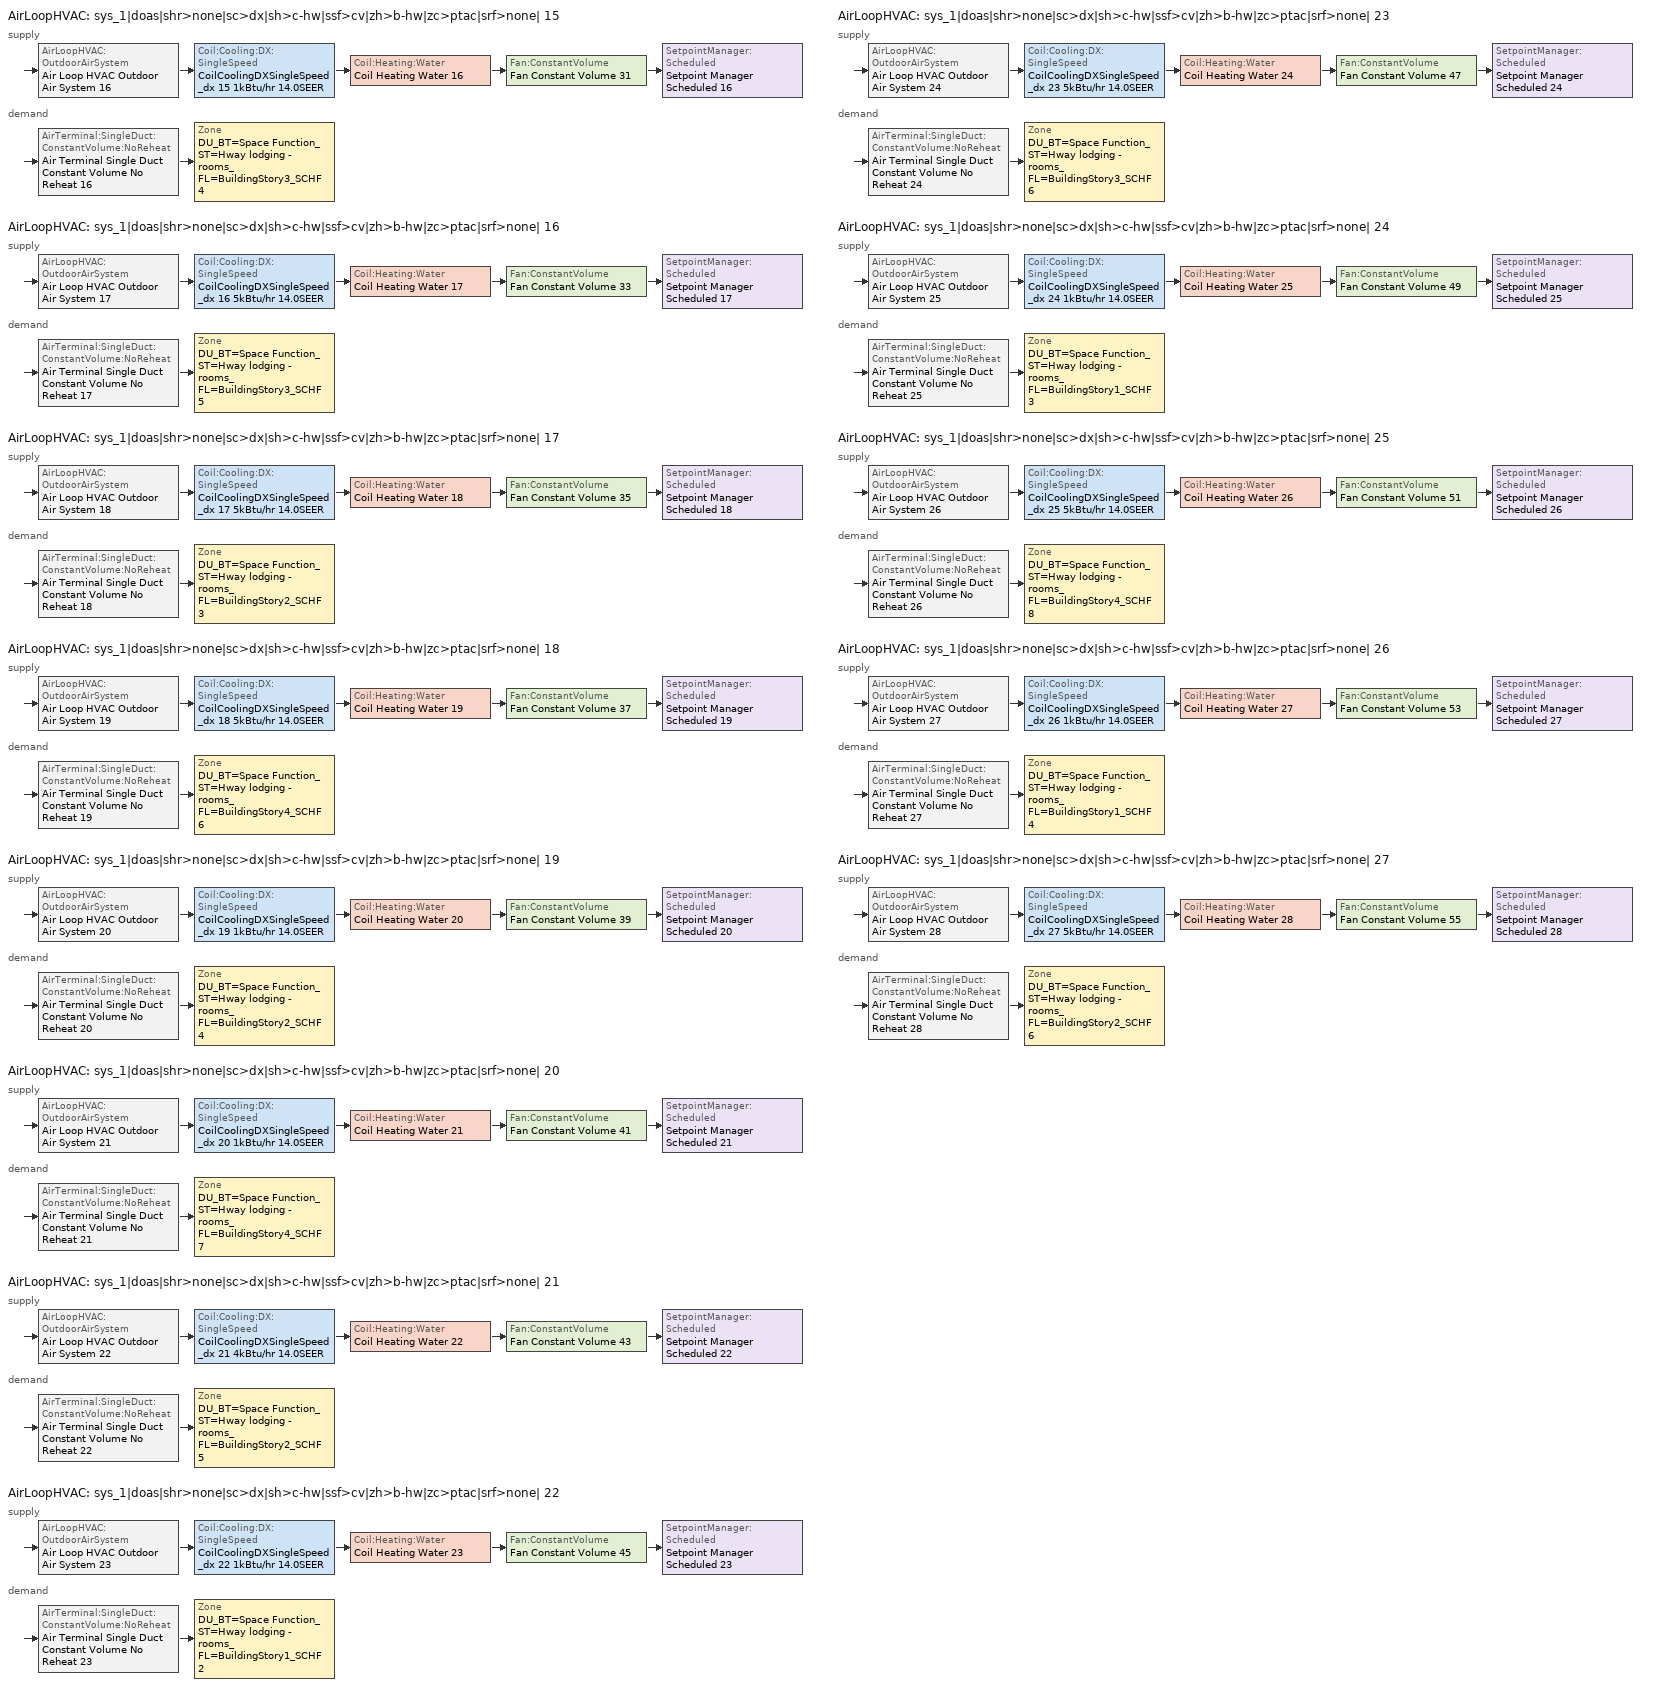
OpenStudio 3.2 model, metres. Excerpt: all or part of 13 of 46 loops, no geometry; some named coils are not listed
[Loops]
AirLoopHVAC 'sys_1|doas|shr>none|sc>dx|sh>c-hw|ssf>cv|zh>b-hw|zc>ptac|srf>none| 15'
 supply: AirLoopHVAC:OutdoorAirSystem 'Air Loop HVAC Outdoor Air System 16' > Coil:Cooling:DX:SingleSpeed 'CoilCoolingDXSingleSpeed_dx 15 1kBtu/hr 14.0SEER' > Coil:Heating:Water 'Coil Heating Water 16' > Fan:ConstantVolume 'Fan Constant Volume 31' > SetpointManager:Scheduled 'Setpoint Manager Scheduled 16'
 demand: AirTerminal:SingleDuct:ConstantVolume:NoReheat 'Air Terminal Single Duct Constant Volume No Reheat 16' > Zone 'DU_BT=Space Function_ST=Hway lodging - rooms_FL=BuildingStory3_SCHF 4'
AirLoopHVAC 'sys_1|doas|shr>none|sc>dx|sh>c-hw|ssf>cv|zh>b-hw|zc>ptac|srf>none| 16'
 supply: AirLoopHVAC:OutdoorAirSystem 'Air Loop HVAC Outdoor Air System 17' > Coil:Cooling:DX:SingleSpeed 'CoilCoolingDXSingleSpeed_dx 16 5kBtu/hr 14.0SEER' > Coil:Heating:Water 'Coil Heating Water 17' > Fan:ConstantVolume 'Fan Constant Volume 33' > SetpointManager:Scheduled 'Setpoint Manager Scheduled 17'
 demand: AirTerminal:SingleDuct:ConstantVolume:NoReheat 'Air Terminal Single Duct Constant Volume No Reheat 17' > Zone 'DU_BT=Space Function_ST=Hway lodging - rooms_FL=BuildingStory3_SCHF 5'
AirLoopHVAC 'sys_1|doas|shr>none|sc>dx|sh>c-hw|ssf>cv|zh>b-hw|zc>ptac|srf>none| 17'
 supply: AirLoopHVAC:OutdoorAirSystem 'Air Loop HVAC Outdoor Air System 18' > Coil:Cooling:DX:SingleSpeed 'CoilCoolingDXSingleSpeed_dx 17 5kBtu/hr 14.0SEER' > Coil:Heating:Water 'Coil Heating Water 18' > Fan:ConstantVolume 'Fan Constant Volume 35' > SetpointManager:Scheduled 'Setpoint Manager Scheduled 18'
 demand: AirTerminal:SingleDuct:ConstantVolume:NoReheat 'Air Terminal Single Duct Constant Volume No Reheat 18' > Zone 'DU_BT=Space Function_ST=Hway lodging - rooms_FL=BuildingStory2_SCHF 3'
AirLoopHVAC 'sys_1|doas|shr>none|sc>dx|sh>c-hw|ssf>cv|zh>b-hw|zc>ptac|srf>none| 18'
 supply: AirLoopHVAC:OutdoorAirSystem 'Air Loop HVAC Outdoor Air System 19' > Coil:Cooling:DX:SingleSpeed 'CoilCoolingDXSingleSpeed_dx 18 5kBtu/hr 14.0SEER' > Coil:Heating:Water 'Coil Heating Water 19' > Fan:ConstantVolume 'Fan Constant Volume 37' > SetpointManager:Scheduled 'Setpoint Manager Scheduled 19'
 demand: AirTerminal:SingleDuct:ConstantVolume:NoReheat 'Air Terminal Single Duct Constant Volume No Reheat 19' > Zone 'DU_BT=Space Function_ST=Hway lodging - rooms_FL=BuildingStory4_SCHF 6'
AirLoopHVAC 'sys_1|doas|shr>none|sc>dx|sh>c-hw|ssf>cv|zh>b-hw|zc>ptac|srf>none| 19'
 supply: AirLoopHVAC:OutdoorAirSystem 'Air Loop HVAC Outdoor Air System 20' > Coil:Cooling:DX:SingleSpeed 'CoilCoolingDXSingleSpeed_dx 19 1kBtu/hr 14.0SEER' > Coil:Heating:Water 'Coil Heating Water 20' > Fan:ConstantVolume 'Fan Constant Volume 39' > SetpointManager:Scheduled 'Setpoint Manager Scheduled 20'
 demand: AirTerminal:SingleDuct:ConstantVolume:NoReheat 'Air Terminal Single Duct Constant Volume No Reheat 20' > Zone 'DU_BT=Space Function_ST=Hway lodging - rooms_FL=BuildingStory2_SCHF 4'
AirLoopHVAC 'sys_1|doas|shr>none|sc>dx|sh>c-hw|ssf>cv|zh>b-hw|zc>ptac|srf>none| 20'
 supply: AirLoopHVAC:OutdoorAirSystem 'Air Loop HVAC Outdoor Air System 21' > Coil:Cooling:DX:SingleSpeed 'CoilCoolingDXSingleSpeed_dx 20 1kBtu/hr 14.0SEER' > Coil:Heating:Water 'Coil Heating Water 21' > Fan:ConstantVolume 'Fan Constant Volume 41' > SetpointManager:Scheduled 'Setpoint Manager Scheduled 21'
 demand: AirTerminal:SingleDuct:ConstantVolume:NoReheat 'Air Terminal Single Duct Constant Volume No Reheat 21' > Zone 'DU_BT=Space Function_ST=Hway lodging - rooms_FL=BuildingStory4_SCHF 7'
AirLoopHVAC 'sys_1|doas|shr>none|sc>dx|sh>c-hw|ssf>cv|zh>b-hw|zc>ptac|srf>none| 21'
 supply: AirLoopHVAC:OutdoorAirSystem 'Air Loop HVAC Outdoor Air System 22' > Coil:Cooling:DX:SingleSpeed 'CoilCoolingDXSingleSpeed_dx 21 4kBtu/hr 14.0SEER' > Coil:Heating:Water 'Coil Heating Water 22' > Fan:ConstantVolume 'Fan Constant Volume 43' > SetpointManager:Scheduled 'Setpoint Manager Scheduled 22'
 demand: AirTerminal:SingleDuct:ConstantVolume:NoReheat 'Air Terminal Single Duct Constant Volume No Reheat 22' > Zone 'DU_BT=Space Function_ST=Hway lodging - rooms_FL=BuildingStory2_SCHF 5'
AirLoopHVAC 'sys_1|doas|shr>none|sc>dx|sh>c-hw|ssf>cv|zh>b-hw|zc>ptac|srf>none| 22'
 supply: AirLoopHVAC:OutdoorAirSystem 'Air Loop HVAC Outdoor Air System 23' > Coil:Cooling:DX:SingleSpeed 'CoilCoolingDXSingleSpeed_dx 22 1kBtu/hr 14.0SEER' > Coil:Heating:Water 'Coil Heating Water 23' > Fan:ConstantVolume 'Fan Constant Volume 45' > SetpointManager:Scheduled 'Setpoint Manager Scheduled 23'
 demand: AirTerminal:SingleDuct:ConstantVolume:NoReheat 'Air Terminal Single Duct Constant Volume No Reheat 23' > Zone 'DU_BT=Space Function_ST=Hway lodging - rooms_FL=BuildingStory1_SCHF 2'
AirLoopHVAC 'sys_1|doas|shr>none|sc>dx|sh>c-hw|ssf>cv|zh>b-hw|zc>ptac|srf>none| 23'
 supply: AirLoopHVAC:OutdoorAirSystem 'Air Loop HVAC Outdoor Air System 24' > Coil:Cooling:DX:SingleSpeed 'CoilCoolingDXSingleSpeed_dx 23 5kBtu/hr 14.0SEER' > Coil:Heating:Water 'Coil Heating Water 24' > Fan:ConstantVolume 'Fan Constant Volume 47' > SetpointManager:Scheduled 'Setpoint Manager Scheduled 24'
 demand: AirTerminal:SingleDuct:ConstantVolume:NoReheat 'Air Terminal Single Duct Constant Volume No Reheat 24' > Zone 'DU_BT=Space Function_ST=Hway lodging - rooms_FL=BuildingStory3_SCHF 6'
AirLoopHVAC 'sys_1|doas|shr>none|sc>dx|sh>c-hw|ssf>cv|zh>b-hw|zc>ptac|srf>none| 24'
 supply: AirLoopHVAC:OutdoorAirSystem 'Air Loop HVAC Outdoor Air System 25' > Coil:Cooling:DX:SingleSpeed 'CoilCoolingDXSingleSpeed_dx 24 1kBtu/hr 14.0SEER' > Coil:Heating:Water 'Coil Heating Water 25' > Fan:ConstantVolume 'Fan Constant Volume 49' > SetpointManager:Scheduled 'Setpoint Manager Scheduled 25'
 demand: AirTerminal:SingleDuct:ConstantVolume:NoReheat 'Air Terminal Single Duct Constant Volume No Reheat 25' > Zone 'DU_BT=Space Function_ST=Hway lodging - rooms_FL=BuildingStory1_SCHF 3'
AirLoopHVAC 'sys_1|doas|shr>none|sc>dx|sh>c-hw|ssf>cv|zh>b-hw|zc>ptac|srf>none| 25'
 supply: AirLoopHVAC:OutdoorAirSystem 'Air Loop HVAC Outdoor Air System 26' > Coil:Cooling:DX:SingleSpeed 'CoilCoolingDXSingleSpeed_dx 25 5kBtu/hr 14.0SEER' > Coil:Heating:Water 'Coil Heating Water 26' > Fan:ConstantVolume 'Fan Constant Volume 51' > SetpointManager:Scheduled 'Setpoint Manager Scheduled 26'
 demand: AirTerminal:SingleDuct:ConstantVolume:NoReheat 'Air Terminal Single Duct Constant Volume No Reheat 26' > Zone 'DU_BT=Space Function_ST=Hway lodging - rooms_FL=BuildingStory4_SCHF 8'
AirLoopHVAC 'sys_1|doas|shr>none|sc>dx|sh>c-hw|ssf>cv|zh>b-hw|zc>ptac|srf>none| 26'
 supply: AirLoopHVAC:OutdoorAirSystem 'Air Loop HVAC Outdoor Air System 27' > Coil:Cooling:DX:SingleSpeed 'CoilCoolingDXSingleSpeed_dx 26 1kBtu/hr 14.0SEER' > Coil:Heating:Water 'Coil Heating Water 27' > Fan:ConstantVolume 'Fan Constant Volume 53' > SetpointManager:Scheduled 'Setpoint Manager Scheduled 27'
 demand: AirTerminal:SingleDuct:ConstantVolume:NoReheat 'Air Terminal Single Duct Constant Volume No Reheat 27' > Zone 'DU_BT=Space Function_ST=Hway lodging - rooms_FL=BuildingStory1_SCHF 4'
AirLoopHVAC 'sys_1|doas|shr>none|sc>dx|sh>c-hw|ssf>cv|zh>b-hw|zc>ptac|srf>none| 27'
 supply: AirLoopHVAC:OutdoorAirSystem 'Air Loop HVAC Outdoor Air System 28' > Coil:Cooling:DX:SingleSpeed 'CoilCoolingDXSingleSpeed_dx 27 5kBtu/hr 14.0SEER' > Coil:Heating:Water 'Coil Heating Water 28' > Fan:ConstantVolume 'Fan Constant Volume 55' > SetpointManager:Scheduled 'Setpoint Manager Scheduled 28'
 demand: AirTerminal:SingleDuct:ConstantVolume:NoReheat 'Air Terminal Single Duct Constant Volume No Reheat 28' > Zone 'DU_BT=Space Function_ST=Hway lodging - rooms_FL=BuildingStory2_SCHF 6'
[Sizing:Zone] Zone Cooling Design Supply Air Temperature Input Method=SupplyAirTemperature; Zone Cooling Design Supply Air Temperature {C}=13; Zone Cooling Design Supply Air Temperature Difference {deltaC}=11.11; Zone Heating Design Supply Air Temperature Input Method=SupplyAirTemperature; Zone Heating Design Supply Air Temperature {C}=43; Zone Heating Design Supply Air Temperature Difference {deltaC}=11.11; Zone Cooling Design Supply Air Humidity Ratio {kg-H2O/kg-air}=0.0085; Zone Heating Design Supply Air Humidity Ratio {kg-H2O/kg-air}=0.008; Zone Heating Sizing Factor=1.3; Zone Cooling Sizing Factor=1.1; Cooling Design Air Flow Method=DesignDay; Heating Design Air Flow Method=DesignDay; Account for Dedicated Outdoor Air System=No; Dedicated Outdoor Air System Control Strategy=NeutralSupplyAir; Dedicated Outdoor Air Low Setpoint Temperature for Design {C}=autosize; Dedicated Outdoor Air High Setpoint Temperature for Design {C}=autosize
DU_BT=Space Function_ST=Hway lodging - rooms_FL=BuildingStory3_SCHF 4; DU_BT=Space Function_ST=Hway lodging - rooms_FL=BuildingStory3_SCHF 5; DU_BT=Space Function_ST=Hway lodging - rooms_FL=BuildingStory2_SCHF 3; DU_BT=Space Function_ST=Hway lodging - rooms_FL=BuildingStory4_SCHF 6; DU_BT=Space Function_ST=Hway lodging - rooms_FL=BuildingStory2_SCHF 4; DU_BT=Space Function_ST=Hway lodging - rooms_FL=BuildingStory4_SCHF 7; DU_BT=Space Function_ST=Hway lodging - rooms_FL=BuildingStory2_SCHF 5; DU_BT=Space Function_ST=Hway lodging - rooms_FL=BuildingStory1_SCHF 2; DU_BT=Space Function_ST=Hway lodging - rooms_FL=BuildingStory3_SCHF 6; DU_BT=Space Function_ST=Hway lodging - rooms_FL=BuildingStory1_SCHF 3; DU_BT=Space Function_ST=Hway lodging - rooms_FL=BuildingStory4_SCHF 8; DU_BT=Space Function_ST=Hway lodging - rooms_FL=BuildingStory1_SCHF 4; DU_BT=Space Function_ST=Hway lodging - rooms_FL=BuildingStory2_SCHF 6
[Zone equipment]
DU_BT=Space Function_ST=Hway lodging - rooms_FL=BuildingStory3_SCHF 4: DU_BT=Space Function_ST=Hway lodging - rooms_FL=BuildingStory3_SCHF 4 PTAC, Zone HVAC Baseboard Convective Water 16, Air Terminal Single Duct Constant Volume No Reheat 16
DU_BT=Space Function_ST=Hway lodging - rooms_FL=BuildingStory3_SCHF 5: DU_BT=Space Function_ST=Hway lodging - rooms_FL=BuildingStory3_SCHF 5 PTAC, Zone HVAC Baseboard Convective Water 17, Air Terminal Single Duct Constant Volume No Reheat 17
DU_BT=Space Function_ST=Hway lodging - rooms_FL=BuildingStory2_SCHF 3: DU_BT=Space Function_ST=Hway lodging - rooms_FL=BuildingStory2_SCHF 3 PTAC, Zone HVAC Baseboard Convective Water 18, Air Terminal Single Duct Constant Volume No Reheat 18
DU_BT=Space Function_ST=Hway lodging - rooms_FL=BuildingStory4_SCHF 6: DU_BT=Space Function_ST=Hway lodging - rooms_FL=BuildingStory4_SCHF 6 PTAC, Zone HVAC Baseboard Convective Water 19, Air Terminal Single Duct Constant Volume No Reheat 19
DU_BT=Space Function_ST=Hway lodging - rooms_FL=BuildingStory2_SCHF 4: DU_BT=Space Function_ST=Hway lodging - rooms_FL=BuildingStory2_SCHF 4 PTAC, Zone HVAC Baseboard Convective Water 20, Air Terminal Single Duct Constant Volume No Reheat 20
DU_BT=Space Function_ST=Hway lodging - rooms_FL=BuildingStory4_SCHF 7: DU_BT=Space Function_ST=Hway lodging - rooms_FL=BuildingStory4_SCHF 7 PTAC, Zone HVAC Baseboard Convective Water 21, Air Terminal Single Duct Constant Volume No Reheat 21
DU_BT=Space Function_ST=Hway lodging - rooms_FL=BuildingStory2_SCHF 5: DU_BT=Space Function_ST=Hway lodging - rooms_FL=BuildingStory2_SCHF 5 PTAC, Zone HVAC Baseboard Convective Water 22, Air Terminal Single Duct Constant Volume No Reheat 22
DU_BT=Space Function_ST=Hway lodging - rooms_FL=BuildingStory1_SCHF 2: DU_BT=Space Function_ST=Hway lodging - rooms_FL=BuildingStory1_SCHF 2 PTAC, Zone HVAC Baseboard Convective Water 23, Air Terminal Single Duct Constant Volume No Reheat 23
DU_BT=Space Function_ST=Hway lodging - rooms_FL=BuildingStory3_SCHF 6: DU_BT=Space Function_ST=Hway lodging - rooms_FL=BuildingStory3_SCHF 6 PTAC, Zone HVAC Baseboard Convective Water 24, Air Terminal Single Duct Constant Volume No Reheat 24
DU_BT=Space Function_ST=Hway lodging - rooms_FL=BuildingStory1_SCHF 3: DU_BT=Space Function_ST=Hway lodging - rooms_FL=BuildingStory1_SCHF 3 PTAC, Zone HVAC Baseboard Convective Water 25, Air Terminal Single Duct Constant Volume No Reheat 25
DU_BT=Space Function_ST=Hway lodging - rooms_FL=BuildingStory4_SCHF 8: DU_BT=Space Function_ST=Hway lodging - rooms_FL=BuildingStory4_SCHF 8 PTAC, Zone HVAC Baseboard Convective Water 26, Air Terminal Single Duct Constant Volume No Reheat 26
DU_BT=Space Function_ST=Hway lodging - rooms_FL=BuildingStory1_SCHF 4: DU_BT=Space Function_ST=Hway lodging - rooms_FL=BuildingStory1_SCHF 4 PTAC, Zone HVAC Baseboard Convective Water 27, Air Terminal Single Duct Constant Volume No Reheat 27
DU_BT=Space Function_ST=Hway lodging - rooms_FL=BuildingStory2_SCHF 6: DU_BT=Space Function_ST=Hway lodging - rooms_FL=BuildingStory2_SCHF 6 PTAC, Zone HVAC Baseboard Convective Water 28, Air Terminal Single Duct Constant Volume No Reheat 28
[AirLoopHVAC] Design Supply Air Flow Rate {m3/s}=autosize; Design Return Air Flow Fraction of Supply Air Flow=1
Name | Availability Schedule
sys_1|doas|shr>none|sc>dx|sh>c-hw|ssf>cv|zh>b-hw|zc>ptac|srf>none| 15 | sys_1|doas|shr>none|sc>dx|sh>c-hw|ssf>cv|zh>b-hw|zc>ptac|srf>none| 15 Occ Sch
sys_1|doas|shr>none|sc>dx|sh>c-hw|ssf>cv|zh>b-hw|zc>ptac|srf>none| 16 | sys_1|doas|shr>none|sc>dx|sh>c-hw|ssf>cv|zh>b-hw|zc>ptac|srf>none| 16 Occ Sch
sys_1|doas|shr>none|sc>dx|sh>c-hw|ssf>cv|zh>b-hw|zc>ptac|srf>none| 17 | sys_1|doas|shr>none|sc>dx|sh>c-hw|ssf>cv|zh>b-hw|zc>ptac|srf>none| 17 Occ Sch
sys_1|doas|shr>none|sc>dx|sh>c-hw|ssf>cv|zh>b-hw|zc>ptac|srf>none| 18 | sys_1|doas|shr>none|sc>dx|sh>c-hw|ssf>cv|zh>b-hw|zc>ptac|srf>none| 18 Occ Sch
sys_1|doas|shr>none|sc>dx|sh>c-hw|ssf>cv|zh>b-hw|zc>ptac|srf>none| 19 | sys_1|doas|shr>none|sc>dx|sh>c-hw|ssf>cv|zh>b-hw|zc>ptac|srf>none| 19 Occ Sch
sys_1|doas|shr>none|sc>dx|sh>c-hw|ssf>cv|zh>b-hw|zc>ptac|srf>none| 20 | sys_1|doas|shr>none|sc>dx|sh>c-hw|ssf>cv|zh>b-hw|zc>ptac|srf>none| 20 Occ Sch
sys_1|doas|shr>none|sc>dx|sh>c-hw|ssf>cv|zh>b-hw|zc>ptac|srf>none| 21 | sys_1|doas|shr>none|sc>dx|sh>c-hw|ssf>cv|zh>b-hw|zc>ptac|srf>none| 21 Occ Sch
sys_1|doas|shr>none|sc>dx|sh>c-hw|ssf>cv|zh>b-hw|zc>ptac|srf>none| 22 | sys_1|doas|shr>none|sc>dx|sh>c-hw|ssf>cv|zh>b-hw|zc>ptac|srf>none| 22 Occ Sch
sys_1|doas|shr>none|sc>dx|sh>c-hw|ssf>cv|zh>b-hw|zc>ptac|srf>none| 23 | sys_1|doas|shr>none|sc>dx|sh>c-hw|ssf>cv|zh>b-hw|zc>ptac|srf>none| 23 Occ Sch
sys_1|doas|shr>none|sc>dx|sh>c-hw|ssf>cv|zh>b-hw|zc>ptac|srf>none| 24 | sys_1|doas|shr>none|sc>dx|sh>c-hw|ssf>cv|zh>b-hw|zc>ptac|srf>none| 24 Occ Sch
sys_1|doas|shr>none|sc>dx|sh>c-hw|ssf>cv|zh>b-hw|zc>ptac|srf>none| 25 | sys_1|doas|shr>none|sc>dx|sh>c-hw|ssf>cv|zh>b-hw|zc>ptac|srf>none| 25 Occ Sch
sys_1|doas|shr>none|sc>dx|sh>c-hw|ssf>cv|zh>b-hw|zc>ptac|srf>none| 26 | sys_1|doas|shr>none|sc>dx|sh>c-hw|ssf>cv|zh>b-hw|zc>ptac|srf>none| 26 Occ Sch
sys_1|doas|shr>none|sc>dx|sh>c-hw|ssf>cv|zh>b-hw|zc>ptac|srf>none| 27 | sys_1|doas|shr>none|sc>dx|sh>c-hw|ssf>cv|zh>b-hw|zc>ptac|srf>none| 27 Occ Sch
[Sizing:System] Type of Load to Size On=VentilationRequirement; Design Outdoor Air Flow Rate {m3/s}=Autosize; Central Heating Maximum System Air Flow Ratio=1; Preheat Design Temperature {C}=7; Preheat Design Humidity Ratio {kg-H2O/kg-Air}=0.008; Precool Design Temperature {C}=13; Precool Design Humidity Ratio {kg-H2O/kg-Air}=0.008; Central Cooling Design Supply Air Temperature {C}=13; Central Heating Design Supply Air Temperature {C}=43; Sizing Option=NonCoincident; 100% Outdoor Air in Cooling=Yes; 100% Outdoor Air in Heating=Yes; Central Cooling Design Supply Air Humidity Ratio {kg-H2O/kg-Air}=0.0085; Central Heating Design Supply Air Humidity Ratio {kg-H2O/kg-Air}=0.008; Cooling Design Air Flow Method=DesignDay; Cooling Design Air Flow Rate {m3/s}=0; Heating Design Air Flow Method=DesignDay; Heating Design Air Flow Rate {m3/s}=0; System Outdoor Air Method=ZoneSum; Zone Maximum Outdoor Air Fraction=1; Cooling Supply Air Flow Rate Per Floor Area {m3/s-m2}=0.00996765; Cooling Fraction of Autosized Cooling Supply Air Flow Rate=1; Cooling Supply Air Flow Rate Per Unit Cooling Capacity {m3/s-W}=3.94755e-05; Heating Supply Air Flow Rate Per Floor Area {m3/s-m2}=0.00996765; Heating Fraction of Autosized Heating Supply Air Flow Rate=1; Heating Fraction of Autosized Cooling Supply Air Flow Rate=1; Heating Supply Air Flow Rate Per Unit Heating Capacity {m3/s-W}=3.15882e-05; Cooling Design Capacity Method=CoolingDesignCapacity; Cooling Design Capacity {W}=autosize; Cooling Design Capacity Per Floor Area {W/m2}=234.7; Fraction of Autosized Cooling Design Capacity=1; Heating Design Capacity Method=HeatingDesignCapacity; Heating Design Capacity {W}=autosize; Heating Design Capacity Per Floor Area {W/m2}=157; Fraction of Autosized Heating Design Capacity=1; Central Cooling Capacity Control Method=OnOff
sys_1|doas|shr>none|sc>dx|sh>c-hw|ssf>cv|zh>b-hw|zc>ptac|srf>none| 15; sys_1|doas|shr>none|sc>dx|sh>c-hw|ssf>cv|zh>b-hw|zc>ptac|srf>none| 16; sys_1|doas|shr>none|sc>dx|sh>c-hw|ssf>cv|zh>b-hw|zc>ptac|srf>none| 17; sys_1|doas|shr>none|sc>dx|sh>c-hw|ssf>cv|zh>b-hw|zc>ptac|srf>none| 18; sys_1|doas|shr>none|sc>dx|sh>c-hw|ssf>cv|zh>b-hw|zc>ptac|srf>none| 19; sys_1|doas|shr>none|sc>dx|sh>c-hw|ssf>cv|zh>b-hw|zc>ptac|srf>none| 20; sys_1|doas|shr>none|sc>dx|sh>c-hw|ssf>cv|zh>b-hw|zc>ptac|srf>none| 21; sys_1|doas|shr>none|sc>dx|sh>c-hw|ssf>cv|zh>b-hw|zc>ptac|srf>none| 22; sys_1|doas|shr>none|sc>dx|sh>c-hw|ssf>cv|zh>b-hw|zc>ptac|srf>none| 23; sys_1|doas|shr>none|sc>dx|sh>c-hw|ssf>cv|zh>b-hw|zc>ptac|srf>none| 24; sys_1|doas|shr>none|sc>dx|sh>c-hw|ssf>cv|zh>b-hw|zc>ptac|srf>none| 25; sys_1|doas|shr>none|sc>dx|sh>c-hw|ssf>cv|zh>b-hw|zc>ptac|srf>none| 26; sys_1|doas|shr>none|sc>dx|sh>c-hw|ssf>cv|zh>b-hw|zc>ptac|srf>none| 27
[Fan:ConstantVolume] Availability Schedule=Always On Discrete; Fan Total Efficiency=0.39975; Pressure Rise {Pa}=640; Maximum Flow Rate {m3/s}=AutoSize; Motor Efficiency=0.615
Fan Constant Volume 31; Fan Constant Volume 32; Fan Constant Volume 33; Fan Constant Volume 34; Fan Constant Volume 35; Fan Constant Volume 36; Fan Constant Volume 37; Fan Constant Volume 38; Fan Constant Volume 39; Fan Constant Volume 40; Fan Constant Volume 41; Fan Constant Volume 42; Fan Constant Volume 43; Fan Constant Volume 44; Fan Constant Volume 45; Fan Constant Volume 46; Fan Constant Volume 47; Fan Constant Volume 48; Fan Constant Volume 49; Fan Constant Volume 50; Fan Constant Volume 51; Fan Constant Volume 52; Fan Constant Volume 53; Fan Constant Volume 54; Fan Constant Volume 55; Fan Constant Volume 56
[Coil:Cooling:DX:SingleSpeed] Availability Schedule=Always On Discrete; Rated Total Cooling Capacity {W}=autosize; Rated Sensible Heat Ratio=autosize; Rated Air Flow Rate {m3/s}=autosize; Rated Evaporator Fan Power Per Volume Flow Rate {W/(m3/s)}=773.3; Total Cooling Capacity Function of Temperature Curve=DXCOOL-NECB2011-REF-CAPFT; Total Cooling Capacity Function of Flow Fraction Curve=DXCOOL-NECB2011-REF-CAPFFLOW; Energy Input Ratio Function of Temperature Curve=DXCOOL-NECB2011-REF-COOLEIRFT; Energy Input Ratio Function of Flow Fraction Curve=DXCOOL-NECB2011-REF-COOLEIRFFLOW; Part Load Fraction Correlation Curve=DXCOOL-NECB2011-REF-COOLPLFFPLR; Minimum Outdoor Dry-Bulb Temperature for Compressor Operation {C}=-25; Condenser Type=AirCooled; Evaporative Condenser Effectiveness=0; Evaporative Condenser Air Flow Rate {m3/s}=Autosize; Evaporative Condenser Pump Rated Power Consumption {W}=Autosize; Crankcase Heater Capacity {W}=0; Maximum Outdoor Dry-Bulb Temperature for Crankcase Heater Operation {C}=0; Basin Heater Capacity {W/K}=0; Basin Heater Setpoint Temperature {C}=10
Name | Rated COP {W/W}
CoilCoolingDXSingleSpeed_dx 15 1kBtu/hr 14.0SEER; CoilCoolingDXSingleSpeed_dx 16 5kBtu/hr 14.0SEER; CoilCoolingDXSingleSpeed_dx 17 5kBtu/hr 14.0SEER; CoilCoolingDXSingleSpeed_dx 18 5kBtu/hr 14.0SEER; CoilCoolingDXSingleSpeed_dx 19 1kBtu/hr 14.0SEER; CoilCoolingDXSingleSpeed_dx 20 1kBtu/hr 14.0SEER; CoilCoolingDXSingleSpeed_dx 21 4kBtu/hr 14.0SEER; CoilCoolingDXSingleSpeed_dx 22 1kBtu/hr 14.0SEER; CoilCoolingDXSingleSpeed_dx 23 5kBtu/hr 14.0SEER; CoilCoolingDXSingleSpeed_dx 24 1kBtu/hr 14.0SEER; CoilCoolingDXSingleSpeed_dx 25 5kBtu/hr 14.0SEER; CoilCoolingDXSingleSpeed_dx 26 1kBtu/hr 14.0SEER; CoilCoolingDXSingleSpeed_dx 27 5kBtu/hr 14.0SEER | 4.11713
Coil Cooling DX Single Speed 16 4kBtu/hr 11.0EER; Coil Cooling DX Single Speed 22 7kBtu/hr 11.0EER; Coil Cooling DX Single Speed 23 5kBtu/hr 11.0EER; Coil Cooling DX Single Speed 25 3kBtu/hr 11.0EER; Coil Cooling DX Single Speed 27 3kBtu/hr 11.0EER | 3.80183
Coil Cooling DX Single Speed 17 9kBtu/hr 10.5EER | 3.6257
Coil Cooling DX Single Speed 18 13kBtu/hr 9.7EER | 3.35836
Coil Cooling DX Single Speed 19 29kBtu/hr 9.3EER; Coil Cooling DX Single Speed 26 21kBtu/hr 9.3EER | 3.23448
Coil Cooling DX Single Speed 20 9kBtu/hr 10.6EER | 3.66176
Coil Cooling DX Single Speed 21 8kBtu/hr 10.8EER | 3.73
Coil Cooling DX Single Speed 24 15kBtu/hr 9.4EER | 3.25328
Coil Cooling DX Single Speed 28 9kBtu/hr 10.5EER | 3.63982
[Controller:OutdoorAir] Minimum Outdoor Air Flow Rate {m3/s}=autosize; Maximum Outdoor Air Flow Rate {m3/s}=Autosize; Economizer Control Type=NoEconomizer; Economizer Control Action Type=ModulateFlow; Economizer Maximum Limit Dry-Bulb Temperature {C}=28; Economizer Maximum Limit Enthalpy {J/kg}=64000; Economizer Minimum Limit Dry-Bulb Temperature {C}=-100; Lockout Type=NoLockout; Minimum Limit Type=FixedMinimum; High Humidity Control=No; Heat Recovery Bypass Control Type=BypassWhenWithinEconomizerLimits
Name | Minimum Outdoor Air Schedule | Controller Mechanical Ventilation
Controller Outdoor Air 16 | sys_1|doas|shr>none|sc>dx|sh>c-hw|ssf>cv|zh>b-hw|zc>ptac|srf>none| 15 Occ Sch | Controller Mechanical Ventilation 16
Controller Outdoor Air 17 | sys_1|doas|shr>none|sc>dx|sh>c-hw|ssf>cv|zh>b-hw|zc>ptac|srf>none| 16 Occ Sch | Controller Mechanical Ventilation 17
Controller Outdoor Air 18 | sys_1|doas|shr>none|sc>dx|sh>c-hw|ssf>cv|zh>b-hw|zc>ptac|srf>none| 17 Occ Sch | Controller Mechanical Ventilation 18
Controller Outdoor Air 19 | sys_1|doas|shr>none|sc>dx|sh>c-hw|ssf>cv|zh>b-hw|zc>ptac|srf>none| 18 Occ Sch | Controller Mechanical Ventilation 19
Controller Outdoor Air 20 | sys_1|doas|shr>none|sc>dx|sh>c-hw|ssf>cv|zh>b-hw|zc>ptac|srf>none| 19 Occ Sch | Controller Mechanical Ventilation 20
Controller Outdoor Air 21 | sys_1|doas|shr>none|sc>dx|sh>c-hw|ssf>cv|zh>b-hw|zc>ptac|srf>none| 20 Occ Sch | Controller Mechanical Ventilation 21
Controller Outdoor Air 22 | sys_1|doas|shr>none|sc>dx|sh>c-hw|ssf>cv|zh>b-hw|zc>ptac|srf>none| 21 Occ Sch | Controller Mechanical Ventilation 22
Controller Outdoor Air 23 | sys_1|doas|shr>none|sc>dx|sh>c-hw|ssf>cv|zh>b-hw|zc>ptac|srf>none| 22 Occ Sch | Controller Mechanical Ventilation 23
Controller Outdoor Air 24 | sys_1|doas|shr>none|sc>dx|sh>c-hw|ssf>cv|zh>b-hw|zc>ptac|srf>none| 23 Occ Sch | Controller Mechanical Ventilation 24
Controller Outdoor Air 25 | sys_1|doas|shr>none|sc>dx|sh>c-hw|ssf>cv|zh>b-hw|zc>ptac|srf>none| 24 Occ Sch | Controller Mechanical Ventilation 25
Controller Outdoor Air 26 | sys_1|doas|shr>none|sc>dx|sh>c-hw|ssf>cv|zh>b-hw|zc>ptac|srf>none| 25 Occ Sch | Controller Mechanical Ventilation 26
Controller Outdoor Air 27 | sys_1|doas|shr>none|sc>dx|sh>c-hw|ssf>cv|zh>b-hw|zc>ptac|srf>none| 26 Occ Sch | Controller Mechanical Ventilation 27
Controller Outdoor Air 28 | sys_1|doas|shr>none|sc>dx|sh>c-hw|ssf>cv|zh>b-hw|zc>ptac|srf>none| 27 Occ Sch | Controller Mechanical Ventilation 28
[Controller:MechanicalVentilation] Availability Schedule=Always On Discrete; System Outdoor Air Method=ZoneSum
Controller Mechanical Ventilation 16; Controller Mechanical Ventilation 17; Controller Mechanical Ventilation 18; Controller Mechanical Ventilation 19; Controller Mechanical Ventilation 20; Controller Mechanical Ventilation 21; Controller Mechanical Ventilation 22; Controller Mechanical Ventilation 23; Controller Mechanical Ventilation 24; Controller Mechanical Ventilation 25; Controller Mechanical Ventilation 26; Controller Mechanical Ventilation 27; Controller Mechanical Ventilation 28
[AirLoopHVAC:OutdoorAirSystem]
Name | Controller
Air Loop HVAC Outdoor Air System 16 | Controller Outdoor Air 16
Air Loop HVAC Outdoor Air System 17 | Controller Outdoor Air 17
Air Loop HVAC Outdoor Air System 18 | Controller Outdoor Air 18
Air Loop HVAC Outdoor Air System 19 | Controller Outdoor Air 19
Air Loop HVAC Outdoor Air System 20 | Controller Outdoor Air 20
Air Loop HVAC Outdoor Air System 21 | Controller Outdoor Air 21
Air Loop HVAC Outdoor Air System 22 | Controller Outdoor Air 22
Air Loop HVAC Outdoor Air System 23 | Controller Outdoor Air 23
Air Loop HVAC Outdoor Air System 24 | Controller Outdoor Air 24
Air Loop HVAC Outdoor Air System 25 | Controller Outdoor Air 25
Air Loop HVAC Outdoor Air System 26 | Controller Outdoor Air 26
Air Loop HVAC Outdoor Air System 27 | Controller Outdoor Air 27
Air Loop HVAC Outdoor Air System 28 | Controller Outdoor Air 28
[SetpointManager:Scheduled] Control Variable=Temperature
Name | Schedule
Setpoint Manager Scheduled 16 | Makeup-Air Unit Supply Air Temp 15
Setpoint Manager Scheduled 17 | Makeup-Air Unit Supply Air Temp 16
Setpoint Manager Scheduled 18 | Makeup-Air Unit Supply Air Temp 17
Setpoint Manager Scheduled 19 | Makeup-Air Unit Supply Air Temp 18
Setpoint Manager Scheduled 20 | Makeup-Air Unit Supply Air Temp 19
Setpoint Manager Scheduled 21 | Makeup-Air Unit Supply Air Temp 20
Setpoint Manager Scheduled 22 | Makeup-Air Unit Supply Air Temp 21
Setpoint Manager Scheduled 23 | Makeup-Air Unit Supply Air Temp 22
Setpoint Manager Scheduled 24 | Makeup-Air Unit Supply Air Temp 23
Setpoint Manager Scheduled 25 | Makeup-Air Unit Supply Air Temp 24
Setpoint Manager Scheduled 26 | Makeup-Air Unit Supply Air Temp 25
Setpoint Manager Scheduled 27 | Makeup-Air Unit Supply Air Temp 26
Setpoint Manager Scheduled 28 | Makeup-Air Unit Supply Air Temp 27
[Coil:Heating:Electric] Availability Schedule=ON_OFF_ALWAYS_OFF
Coil Heating Electric 16; Coil Heating Electric 17; Coil Heating Electric 18; Coil Heating Electric 19; Coil Heating Electric 20; Coil Heating Electric 21; Coil Heating Electric 22; Coil Heating Electric 23; Coil Heating Electric 24; Coil Heating Electric 25; Coil Heating Electric 26; Coil Heating Electric 27; Coil Heating Electric 28
[ZoneHVAC:PackagedTerminalAirConditioner] Availability Schedule=Always On Discrete; Supply Air Flow Rate During Cooling Operation {m3/s}=Autosize; Supply Air Flow Rate During Heating Operation {m3/s}=Autosize; Supply Air Flow Rate When No Cooling or Heating is Needed {m3/s}=Autosize; Outdoor Air Flow Rate During Cooling Operation {m3/s}=1e-05; Outdoor Air Flow Rate During Heating Operation {m3/s}=1e-05; Outdoor Air Flow Rate When No Cooling or Heating is Needed {m3/s}=1e-05; Fan Placement=DrawThrough
Name | Supply Air Fan | Heating Coil | Cooling Coil
DU_BT=Space Function_ST=Hway lodging - rooms_FL=BuildingStory3_SCHF 4 PTAC | Fan Constant Volume 32 | Coil Heating Electric 16 | Coil Cooling DX Single Speed 16 4kBtu/hr 11.0EER
DU_BT=Space Function_ST=Hway lodging - rooms_FL=BuildingStory3_SCHF 5 PTAC | Fan Constant Volume 34 | Coil Heating Electric 17 | Coil Cooling DX Single Speed 17 9kBtu/hr 10.5EER
DU_BT=Space Function_ST=Hway lodging - rooms_FL=BuildingStory2_SCHF 3 PTAC | Fan Constant Volume 36 | Coil Heating Electric 18 | Coil Cooling DX Single Speed 18 13kBtu/hr 9.7EER
DU_BT=Space Function_ST=Hway lodging - rooms_FL=BuildingStory4_SCHF 6 PTAC | Fan Constant Volume 38 | Coil Heating Electric 19 | Coil Cooling DX Single Speed 19 29kBtu/hr 9.3EER
DU_BT=Space Function_ST=Hway lodging - rooms_FL=BuildingStory2_SCHF 4 PTAC | Fan Constant Volume 40 | Coil Heating Electric 20 | Coil Cooling DX Single Speed 20 9kBtu/hr 10.6EER
DU_BT=Space Function_ST=Hway lodging - rooms_FL=BuildingStory4_SCHF 7 PTAC | Fan Constant Volume 42 | Coil Heating Electric 21 | Coil Cooling DX Single Speed 21 8kBtu/hr 10.8EER
DU_BT=Space Function_ST=Hway lodging - rooms_FL=BuildingStory2_SCHF 5 PTAC | Fan Constant Volume 44 | Coil Heating Electric 22 | Coil Cooling DX Single Speed 22 7kBtu/hr 11.0EER
DU_BT=Space Function_ST=Hway lodging - rooms_FL=BuildingStory1_SCHF 2 PTAC | Fan Constant Volume 46 | Coil Heating Electric 23 | Coil Cooling DX Single Speed 23 5kBtu/hr 11.0EER
DU_BT=Space Function_ST=Hway lodging - rooms_FL=BuildingStory3_SCHF 6 PTAC | Fan Constant Volume 48 | Coil Heating Electric 24 | Coil Cooling DX Single Speed 24 15kBtu/hr 9.4EER
DU_BT=Space Function_ST=Hway lodging - rooms_FL=BuildingStory1_SCHF 3 PTAC | Fan Constant Volume 50 | Coil Heating Electric 25 | Coil Cooling DX Single Speed 25 3kBtu/hr 11.0EER
DU_BT=Space Function_ST=Hway lodging - rooms_FL=BuildingStory4_SCHF 8 PTAC | Fan Constant Volume 52 | Coil Heating Electric 26 | Coil Cooling DX Single Speed 26 21kBtu/hr 9.3EER
DU_BT=Space Function_ST=Hway lodging - rooms_FL=BuildingStory1_SCHF 4 PTAC | Fan Constant Volume 54 | Coil Heating Electric 27 | Coil Cooling DX Single Speed 27 3kBtu/hr 11.0EER
DU_BT=Space Function_ST=Hway lodging - rooms_FL=BuildingStory2_SCHF 6 PTAC | Fan Constant Volume 56 | Coil Heating Electric 28 | Coil Cooling DX Single Speed 28 9kBtu/hr 10.5EER
[AirTerminal:SingleDuct:ConstantVolume:NoReheat] Availability Schedule=Always On Discrete; Maximum Air Flow Rate {m3/s}=AutoSize
Air Terminal Single Duct Constant Volume No Reheat 16; Air Terminal Single Duct Constant Volume No Reheat 17; Air Terminal Single Duct Constant Volume No Reheat 18; Air Terminal Single Duct Constant Volume No Reheat 19; Air Terminal Single Duct Constant Volume No Reheat 20; Air Terminal Single Duct Constant Volume No Reheat 21; Air Terminal Single Duct Constant Volume No Reheat 22; Air Terminal Single Duct Constant Volume No Reheat 23; Air Terminal Single Duct Constant Volume No Reheat 24; Air Terminal Single Duct Constant Volume No Reheat 25; Air Terminal Single Duct Constant Volume No Reheat 26; Air Terminal Single Duct Constant Volume No Reheat 27; Air Terminal Single Duct Constant Volume No Reheat 28
[Schedule:Ruleset]
Name | Default Day Schedule | Summer Design Day Schedule | Winter Design Day Schedule
ON_OFF_ALWAYS_OFF | Schedule Day 3
Makeup-Air Unit Supply Air Temp 15 | Makeup Air Unit Supply Air Temp Default 15
Makeup-Air Unit Supply Air Temp 16 | Makeup Air Unit Supply Air Temp Default 16
Makeup-Air Unit Supply Air Temp 17 | Makeup Air Unit Supply Air Temp Default 17
Makeup-Air Unit Supply Air Temp 18 | Makeup Air Unit Supply Air Temp Default 18
Makeup-Air Unit Supply Air Temp 19 | Makeup Air Unit Supply Air Temp Default 19
Makeup-Air Unit Supply Air Temp 20 | Makeup Air Unit Supply Air Temp Default 20
Makeup-Air Unit Supply Air Temp 21 | Makeup Air Unit Supply Air Temp Default 21
Makeup-Air Unit Supply Air Temp 22 | Makeup Air Unit Supply Air Temp Default 22
Makeup-Air Unit Supply Air Temp 23 | Makeup Air Unit Supply Air Temp Default 23
Makeup-Air Unit Supply Air Temp 24 | Makeup Air Unit Supply Air Temp Default 24
Makeup-Air Unit Supply Air Temp 25 | Makeup Air Unit Supply Air Temp Default 25
Makeup-Air Unit Supply Air Temp 26 | Makeup Air Unit Supply Air Temp Default 26
Makeup-Air Unit Supply Air Temp 27 | Makeup Air Unit Supply Air Temp Default 27
sys_1|doas|shr>none|sc>dx|sh>c-hw|ssf>cv|zh>b-hw|zc>ptac|srf>none| 15 Occ Sch | sys_1|doas|shr>none|sc>dx|sh>c-hw|ssf>cv|zh>b-hw|zc>ptac|srf>none| 15 Occ Sch Default | sys_1|doas|shr>none|sc>dx|sh>c-hw|ssf>cv|zh>b-hw|zc>ptac|srf>none| 15 Occ Sch Summer Design Day | sys_1|doas|shr>none|sc>dx|sh>c-hw|ssf>cv|zh>b-hw|zc>ptac|srf>none| 15 Occ Sch Winter Design Day
sys_1|doas|shr>none|sc>dx|sh>c-hw|ssf>cv|zh>b-hw|zc>ptac|srf>none| 16 Occ Sch | sys_1|doas|shr>none|sc>dx|sh>c-hw|ssf>cv|zh>b-hw|zc>ptac|srf>none| 16 Occ Sch Default | sys_1|doas|shr>none|sc>dx|sh>c-hw|ssf>cv|zh>b-hw|zc>ptac|srf>none| 16 Occ Sch Summer Design Day | sys_1|doas|shr>none|sc>dx|sh>c-hw|ssf>cv|zh>b-hw|zc>ptac|srf>none| 16 Occ Sch Winter Design Day
sys_1|doas|shr>none|sc>dx|sh>c-hw|ssf>cv|zh>b-hw|zc>ptac|srf>none| 17 Occ Sch | sys_1|doas|shr>none|sc>dx|sh>c-hw|ssf>cv|zh>b-hw|zc>ptac|srf>none| 17 Occ Sch Default | sys_1|doas|shr>none|sc>dx|sh>c-hw|ssf>cv|zh>b-hw|zc>ptac|srf>none| 17 Occ Sch Summer Design Day | sys_1|doas|shr>none|sc>dx|sh>c-hw|ssf>cv|zh>b-hw|zc>ptac|srf>none| 17 Occ Sch Winter Design Day
sys_1|doas|shr>none|sc>dx|sh>c-hw|ssf>cv|zh>b-hw|zc>ptac|srf>none| 18 Occ Sch | sys_1|doas|shr>none|sc>dx|sh>c-hw|ssf>cv|zh>b-hw|zc>ptac|srf>none| 18 Occ Sch Default | sys_1|doas|shr>none|sc>dx|sh>c-hw|ssf>cv|zh>b-hw|zc>ptac|srf>none| 18 Occ Sch Summer Design Day | sys_1|doas|shr>none|sc>dx|sh>c-hw|ssf>cv|zh>b-hw|zc>ptac|srf>none| 18 Occ Sch Winter Design Day
sys_1|doas|shr>none|sc>dx|sh>c-hw|ssf>cv|zh>b-hw|zc>ptac|srf>none| 19 Occ Sch | sys_1|doas|shr>none|sc>dx|sh>c-hw|ssf>cv|zh>b-hw|zc>ptac|srf>none| 19 Occ Sch Default | sys_1|doas|shr>none|sc>dx|sh>c-hw|ssf>cv|zh>b-hw|zc>ptac|srf>none| 19 Occ Sch Summer Design Day | sys_1|doas|shr>none|sc>dx|sh>c-hw|ssf>cv|zh>b-hw|zc>ptac|srf>none| 19 Occ Sch Winter Design Day
sys_1|doas|shr>none|sc>dx|sh>c-hw|ssf>cv|zh>b-hw|zc>ptac|srf>none| 20 Occ Sch | sys_1|doas|shr>none|sc>dx|sh>c-hw|ssf>cv|zh>b-hw|zc>ptac|srf>none| 20 Occ Sch Default | sys_1|doas|shr>none|sc>dx|sh>c-hw|ssf>cv|zh>b-hw|zc>ptac|srf>none| 20 Occ Sch Summer Design Day | sys_1|doas|shr>none|sc>dx|sh>c-hw|ssf>cv|zh>b-hw|zc>ptac|srf>none| 20 Occ Sch Winter Design Day
sys_1|doas|shr>none|sc>dx|sh>c-hw|ssf>cv|zh>b-hw|zc>ptac|srf>none| 21 Occ Sch | sys_1|doas|shr>none|sc>dx|sh>c-hw|ssf>cv|zh>b-hw|zc>ptac|srf>none| 21 Occ Sch Default | sys_1|doas|shr>none|sc>dx|sh>c-hw|ssf>cv|zh>b-hw|zc>ptac|srf>none| 21 Occ Sch Summer Design Day | sys_1|doas|shr>none|sc>dx|sh>c-hw|ssf>cv|zh>b-hw|zc>ptac|srf>none| 21 Occ Sch Winter Design Day
sys_1|doas|shr>none|sc>dx|sh>c-hw|ssf>cv|zh>b-hw|zc>ptac|srf>none| 22 Occ Sch | sys_1|doas|shr>none|sc>dx|sh>c-hw|ssf>cv|zh>b-hw|zc>ptac|srf>none| 22 Occ Sch Default | sys_1|doas|shr>none|sc>dx|sh>c-hw|ssf>cv|zh>b-hw|zc>ptac|srf>none| 22 Occ Sch Summer Design Day | sys_1|doas|shr>none|sc>dx|sh>c-hw|ssf>cv|zh>b-hw|zc>ptac|srf>none| 22 Occ Sch Winter Design Day
sys_1|doas|shr>none|sc>dx|sh>c-hw|ssf>cv|zh>b-hw|zc>ptac|srf>none| 23 Occ Sch | sys_1|doas|shr>none|sc>dx|sh>c-hw|ssf>cv|zh>b-hw|zc>ptac|srf>none| 23 Occ Sch Default | sys_1|doas|shr>none|sc>dx|sh>c-hw|ssf>cv|zh>b-hw|zc>ptac|srf>none| 23 Occ Sch Summer Design Day | sys_1|doas|shr>none|sc>dx|sh>c-hw|ssf>cv|zh>b-hw|zc>ptac|srf>none| 23 Occ Sch Winter Design Day
sys_1|doas|shr>none|sc>dx|sh>c-hw|ssf>cv|zh>b-hw|zc>ptac|srf>none| 24 Occ Sch | sys_1|doas|shr>none|sc>dx|sh>c-hw|ssf>cv|zh>b-hw|zc>ptac|srf>none| 24 Occ Sch Default | sys_1|doas|shr>none|sc>dx|sh>c-hw|ssf>cv|zh>b-hw|zc>ptac|srf>none| 24 Occ Sch Summer Design Day | sys_1|doas|shr>none|sc>dx|sh>c-hw|ssf>cv|zh>b-hw|zc>ptac|srf>none| 24 Occ Sch Winter Design Day
sys_1|doas|shr>none|sc>dx|sh>c-hw|ssf>cv|zh>b-hw|zc>ptac|srf>none| 25 Occ Sch | sys_1|doas|shr>none|sc>dx|sh>c-hw|ssf>cv|zh>b-hw|zc>ptac|srf>none| 25 Occ Sch Default | sys_1|doas|shr>none|sc>dx|sh>c-hw|ssf>cv|zh>b-hw|zc>ptac|srf>none| 25 Occ Sch Summer Design Day | sys_1|doas|shr>none|sc>dx|sh>c-hw|ssf>cv|zh>b-hw|zc>ptac|srf>none| 25 Occ Sch Winter Design Day
sys_1|doas|shr>none|sc>dx|sh>c-hw|ssf>cv|zh>b-hw|zc>ptac|srf>none| 26 Occ Sch | sys_1|doas|shr>none|sc>dx|sh>c-hw|ssf>cv|zh>b-hw|zc>ptac|srf>none| 26 Occ Sch Default | sys_1|doas|shr>none|sc>dx|sh>c-hw|ssf>cv|zh>b-hw|zc>ptac|srf>none| 26 Occ Sch Summer Design Day | sys_1|doas|shr>none|sc>dx|sh>c-hw|ssf>cv|zh>b-hw|zc>ptac|srf>none| 26 Occ Sch Winter Design Day
sys_1|doas|shr>none|sc>dx|sh>c-hw|ssf>cv|zh>b-hw|zc>ptac|srf>none| 27 Occ Sch | sys_1|doas|shr>none|sc>dx|sh>c-hw|ssf>cv|zh>b-hw|zc>ptac|srf>none| 27 Occ Sch Default | sys_1|doas|shr>none|sc>dx|sh>c-hw|ssf>cv|zh>b-hw|zc>ptac|srf>none| 27 Occ Sch Summer Design Day | sys_1|doas|shr>none|sc>dx|sh>c-hw|ssf>cv|zh>b-hw|zc>ptac|srf>none| 27 Occ Sch Winter Design Day
[Schedule:Day]
Schedule Day 3; wkdON_OFF_ALWAYS_OFF 1; satON_OFF_ALWAYS_OFF 1; sunON_OFF_ALWAYS_OFF 1: 1, 0, 0, 2, 0, 0, 3, 0, 0, 4, 0, 0, 5, 0, 0, 6, 0, 0, 7, 0, 0, 8, 0, 0, 9, 0, 0, 10, 0, 0, 11, 0, 0, 12, 0, 0, 13, 0, 0, 14, 0, 0, 15, 0, 0, 16, 0, 0, 17, 0, 0, 18, 0, 0, 19, 0, 0, 20, 0, 0, 21, 0, 0, 22, 0, 0, 23, 0, 0, 24, 0, 0
Makeup Air Unit Supply Air Temp Default 15; Makeup Air Unit Supply Air Temp Default 16; Makeup Air Unit Supply Air Temp Default 17; Makeup Air Unit Supply Air Temp Default 18; Makeup Air Unit Supply Air Temp Default 19; Makeup Air Unit Supply Air Temp Default 20; Makeup Air Unit Supply Air Temp Default 21; Makeup Air Unit Supply Air Temp Default 22; Makeup Air Unit Supply Air Temp Default 23; Makeup Air Unit Supply Air Temp Default 24; Makeup Air Unit Supply Air Temp Default 25; Makeup Air Unit Supply Air Temp Default 26; Makeup Air Unit Supply Air Temp Default 27: 24, 0, 20
sys_1|doas|shr>none|sc>dx|sh>c-hw|ssf>cv|zh>b-hw|zc>ptac|srf>none| 15 Occ Sch Default; sys_1|doas|shr>none|sc>dx|sh>c-hw|ssf>cv|zh>b-hw|zc>ptac|srf>none| 15 Occ Sch Winter Design Day; sys_1|doas|shr>none|sc>dx|sh>c-hw|ssf>cv|zh>b-hw|zc>ptac|srf>none| 15 Occ Sch Summer Design Day; sys_1|doas|shr>none|sc>dx|sh>c-hw|ssf>cv|zh>b-hw|zc>ptac|srf>none| 16 Occ Sch Default; sys_1|doas|shr>none|sc>dx|sh>c-hw|ssf>cv|zh>b-hw|zc>ptac|srf>none| 16 Occ Sch Winter Design Day; sys_1|doas|shr>none|sc>dx|sh>c-hw|ssf>cv|zh>b-hw|zc>ptac|srf>none| 16 Occ Sch Summer Design Day; sys_1|doas|shr>none|sc>dx|sh>c-hw|ssf>cv|zh>b-hw|zc>ptac|srf>none| 17 Occ Sch Default; sys_1|doas|shr>none|sc>dx|sh>c-hw|ssf>cv|zh>b-hw|zc>ptac|srf>none| 17 Occ Sch Winter Design Day; sys_1|doas|shr>none|sc>dx|sh>c-hw|ssf>cv|zh>b-hw|zc>ptac|srf>none| 17 Occ Sch Summer Design Day; sys_1|doas|shr>none|sc>dx|sh>c-hw|ssf>cv|zh>b-hw|zc>ptac|srf>none| 18 Occ Sch Default; sys_1|doas|shr>none|sc>dx|sh>c-hw|ssf>cv|zh>b-hw|zc>ptac|srf>none| 18 Occ Sch Winter Design Day; sys_1|doas|shr>none|sc>dx|sh>c-hw|ssf>cv|zh>b-hw|zc>ptac|srf>none| 18 Occ Sch Summer Design Day; sys_1|doas|shr>none|sc>dx|sh>c-hw|ssf>cv|zh>b-hw|zc>ptac|srf>none| 19 Occ Sch Default; sys_1|doas|shr>none|sc>dx|sh>c-hw|ssf>cv|zh>b-hw|zc>ptac|srf>none| 19 Occ Sch Winter Design Day; sys_1|doas|shr>none|sc>dx|sh>c-hw|ssf>cv|zh>b-hw|zc>ptac|srf>none| 19 Occ Sch Summer Design Day; sys_1|doas|shr>none|sc>dx|sh>c-hw|ssf>cv|zh>b-hw|zc>ptac|srf>none| 20 Occ Sch Default; sys_1|doas|shr>none|sc>dx|sh>c-hw|ssf>cv|zh>b-hw|zc>ptac|srf>none| 20 Occ Sch Winter Design Day; sys_1|doas|shr>none|sc>dx|sh>c-hw|ssf>cv|zh>b-hw|zc>ptac|srf>none| 20 Occ Sch Summer Design Day; sys_1|doas|shr>none|sc>dx|sh>c-hw|ssf>cv|zh>b-hw|zc>ptac|srf>none| 21 Occ Sch Default; sys_1|doas|shr>none|sc>dx|sh>c-hw|ssf>cv|zh>b-hw|zc>ptac|srf>none| 21 Occ Sch Winter Design Day; sys_1|doas|shr>none|sc>dx|sh>c-hw|ssf>cv|zh>b-hw|zc>ptac|srf>none| 21 Occ Sch Summer Design Day; sys_1|doas|shr>none|sc>dx|sh>c-hw|ssf>cv|zh>b-hw|zc>ptac|srf>none| 22 Occ Sch Default; sys_1|doas|shr>none|sc>dx|sh>c-hw|ssf>cv|zh>b-hw|zc>ptac|srf>none| 22 Occ Sch Winter Design Day; sys_1|doas|shr>none|sc>dx|sh>c-hw|ssf>cv|zh>b-hw|zc>ptac|srf>none| 22 Occ Sch Summer Design Day; sys_1|doas|shr>none|sc>dx|sh>c-hw|ssf>cv|zh>b-hw|zc>ptac|srf>none| 23 Occ Sch Default; sys_1|doas|shr>none|sc>dx|sh>c-hw|ssf>cv|zh>b-hw|zc>ptac|srf>none| 23 Occ Sch Winter Design Day; sys_1|doas|shr>none|sc>dx|sh>c-hw|ssf>cv|zh>b-hw|zc>ptac|srf>none| 23 Occ Sch Summer Design Day; sys_1|doas|shr>none|sc>dx|sh>c-hw|ssf>cv|zh>b-hw|zc>ptac|srf>none| 24 Occ Sch Default; sys_1|doas|shr>none|sc>dx|sh>c-hw|ssf>cv|zh>b-hw|zc>ptac|srf>none| 24 Occ Sch Winter Design Day; sys_1|doas|shr>none|sc>dx|sh>c-hw|ssf>cv|zh>b-hw|zc>ptac|srf>none| 24 Occ Sch Summer Design Day; sys_1|doas|shr>none|sc>dx|sh>c-hw|ssf>cv|zh>b-hw|zc>ptac|srf>none| 25 Occ Sch Default; sys_1|doas|shr>none|sc>dx|sh>c-hw|ssf>cv|zh>b-hw|zc>ptac|srf>none| 25 Occ Sch Winter Design Day; sys_1|doas|shr>none|sc>dx|sh>c-hw|ssf>cv|zh>b-hw|zc>ptac|srf>none| 25 Occ Sch Summer Design Day; sys_1|doas|shr>none|sc>dx|sh>c-hw|ssf>cv|zh>b-hw|zc>ptac|srf>none| 26 Occ Sch Default; sys_1|doas|shr>none|sc>dx|sh>c-hw|ssf>cv|zh>b-hw|zc>ptac|srf>none| 26 Occ Sch Winter Design Day; sys_1|doas|shr>none|sc>dx|sh>c-hw|ssf>cv|zh>b-hw|zc>ptac|srf>none| 26 Occ Sch Summer Design Day; sys_1|doas|shr>none|sc>dx|sh>c-hw|ssf>cv|zh>b-hw|zc>ptac|srf>none| 27 Occ Sch Default; sys_1|doas|shr>none|sc>dx|sh>c-hw|ssf>cv|zh>b-hw|zc>ptac|srf>none| 27 Occ Sch Winter Design Day; sys_1|doas|shr>none|sc>dx|sh>c-hw|ssf>cv|zh>b-hw|zc>ptac|srf>none| 27 Occ Sch Summer Design Day: 24, 0, 1
[Schedule:Rule] Schedule Ruleset=ON_OFF_ALWAYS_OFF; Date Specification Type=DateRange; Start Month=1; Start Day=1; End Month=12; End Day=31
Name | Rule Order | Day Schedule | Apply Sunday | Apply Monday | Apply Tuesday | Apply Wednesday | Apply Thursday | Apply Friday | Apply Saturday
wkdON_OFF_ALWAYS_OFF rule | 2 | wkdON_OFF_ALWAYS_OFF 1 | No | Yes | Yes | Yes | Yes | Yes | No
satON_OFF_ALWAYS_OFFrule | 1 | satON_OFF_ALWAYS_OFF 1 | No | No | No | No | No | No | Yes
sunON_OFF_ALWAYS_OFFrule | 0 | sunON_OFF_ALWAYS_OFF 1 | Yes | No | No | No | No | No | No
[Schedule:Constant]
Always On Discrete: Value=1
[Curve:Biquadratic] Minimum Value of x=13; Maximum Value of x=24; Minimum Value of y=24; Maximum Value of y=46
Name | Coefficient1 Constant | Coefficient2 x | Coefficient3 x**2 | Coefficient4 y | Coefficient5 y**2 | Coefficient6 x*y
DXCOOL-NECB2011-REF-CAPFT | 0.867905 | 0.0142459 | 0.00055436 | -0.0075575 | 3.3e-05 | -0.0001918
DXCOOL-NECB2011-REF-COOLEIRFT | 0.114171 | 0.0281822 | -0.0004199 | 0.0214108 | 0.000161028 | -0.000679104
[Curve:Quadratic] Minimum Value of x=0.5; Maximum Value of x=1.5
Name | Coefficient1 Constant | Coefficient2 x | Coefficient3 x**2
DXCOOL-NECB2011-REF-CAPFFLOW | 0.8 | 0.2 | 0
DXCOOL-NECB2011-REF-COOLEIRFFLOW | 1.1552 | -0.1808 | 0.0256
[Curve:Cubic]
DXCOOL-NECB2011-REF-COOLPLFFPLR: Coefficient1 Constant=0.0277; Coefficient2 x=4.9151; Coefficient3 x**2=-8.184; Coefficient4 x**3=4.2702; Minimum Value of x=0.7; Maximum Value of x=1
